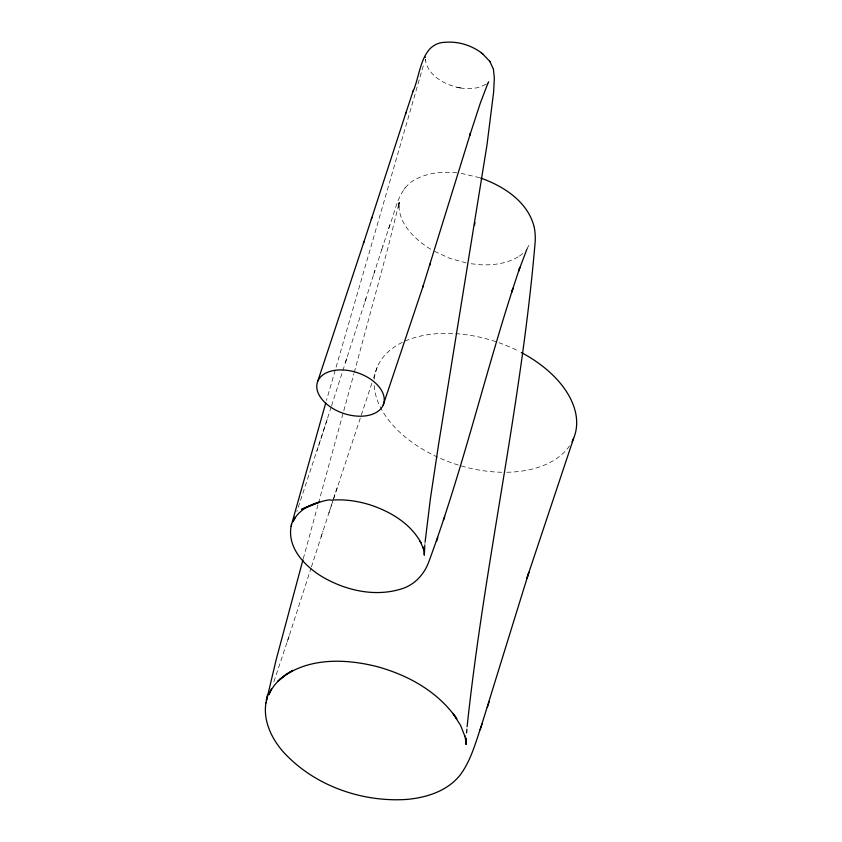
<?xml version="1.0" encoding="UTF-8"?>
<svg xmlns="http://www.w3.org/2000/svg" width="842" height="842" viewBox="0 0 842 842"><rect width="100%" height="100%" fill="white"/><g stroke="black" fill="none" stroke-linecap="round" stroke-linejoin="round"><path stroke-width="0.63" stroke-dasharray="4.21 3.16" d="M424.789 545.711L424.989 543.343M354.272 372.427L388.13 247.127L399.224 202.375L398.95 207.269L398.897 204.943C399.034 224.456 415.022 239.633 431.262 249.611M399.024 203.448L399.087 202.89M423.284 65.781L326.443 400.508M303.278 558.667L318.139 504.316M318.487 503.053L353.924 373.69M331.19 406.939L316.897 451.175M331.59 405.707L374.985 270.429M327.222 419.316L296.847 511.526M287.28 641.741L311.024 568.129M311.424 566.876L323.002 531.06M388.678 228.508C395.656 211.11 397.719 187.313 417.074 178.567C429.388 172.505 443.576 171.442 457.069 172.831M364.807 302.067L366.06 298.205M373.732 274.292L383.036 245.601M345.42 362.607L346.693 358.692M321.086 536.933L333.222 499.716M371.869 383.215L328.896 512.957M381.784 249.442L389.93 224.667M333.621 498.485L338.052 484.971M289.206 635.815L273.366 683.294M373.501 378.311L377.163 367.28M526.945 249.043L528.85 245.285L527.502 248.232M404.013 189.292L405.149 187.724M522.787 253.505L518.904 256.494L519.567 256.01C508.021 263.462 493.833 265.377 480.34 264.767L470.973 263.725M485.718 84.2C477.182 89.557 466.426 89.399 456.89 87.263L461.879 88.2C446.407 85.663 427.81 76.559 425.284 59.456L425.336 60.161L425.284 59.161M461.142 173.336L479.624 177.704M466.121 262.883L449.891 258.399L433.272 250.716M569.539 445.871A104.524 64.497 18.3 0 1 506.421 472.267M501.769 472.257A104.524 64.497 18.3 0 1 374.164 385.078M374.28 379.111A104.524 64.497 18.3 0 1 518.956 351.293M399.192 202.343L398.813 204.385L399.224 202.375"/><path stroke-width="1.26" d="M466.079 741.581L465.952 744.075L466.068 738.223L466.194 744.349L465.531 739.044M424.789 545.711L424.305 555.225L423.884 550.594M425.084 542.164L430.441 498.317L438.661 443.86L486.95 145.224L493.665 91.704L494.338 78.022L493.433 69.37M466.594 732.877L466.9 729.161M467.11 726.699C484.371 563.929 521.703 403.623 535.27 240.496C535.354 235.992 535.112 231.455 534.154 227.035M425.357 57.435L425.41 57.119M265.977 702.617C262.915 720.899 271.808 739.129 283.786 752.464C314.603 785.828 361.839 802.373 406.76 799.426C426.462 797.69 447.26 791.122 460.048 775.166C471.362 760.105 475.888 741.339 482.066 723.857M265.925 702.986L276.123 659.854L302.931 559.909M474.52 225.119L474.951 222.467M291.1 526.439C287.111 548.342 305.604 566.94 322.928 577.17C346.63 590.873 376.237 597.367 402.739 588.484C414.717 584.464 423.768 574.644 428.346 563.066C461.648 473.172 483.55 379.489 512.978 288.301L511.726 292.153L519.84 267.367L518.588 271.208L526.787 249.464M291.122 526.313L291.448 524.766M266.946 697.45L266.356 700.386L267.472 694.871M291.564 524.229L291.343 525.208L325.717 403.034M480.14 729.782L528.913 572.202L527.008 578.065L573.623 438.345M383.247 404.907A34.838 21.503 18.3 0 0 341.252 369.912A34.838 21.503 18.3 0 0 327.001 404.37A34.838 21.503 18.3 0 0 383.247 404.907L422.663 287.48L470.467 133.289L469.847 135.194L480.287 103.219L487.75 83.632M371.29 219.394L406.16 112.154M412.875 91.746C420.737 74.949 420.421 42.668 445.723 42.258C458.364 41.311 471.267 45.279 481.413 52.825M429.82 265.283L430.451 263.314M422.663 287.48L423.305 285.512M436.514 541.395L437.808 537.407M443.408 520.377L444.702 516.399M487.308 707.48L489.234 701.554M363.418 243.454L371.922 217.436M405.539 114.059L413.485 89.852M364.06 241.486L317.76 381.215M294.826 517.177L293.005 521.819L294.942 518.009L294.626 518.588C300.12 509.799 309.73 504.684 319.486 502.064C275.376 520.651 325.665 497.233 331.127 500.169C344.683 499.022 358.397 501.064 371.301 505.263C391.593 512.178 410.854 524.071 420.947 542.732L420.116 541.206L423.116 547.921L422.716 546.816M271.345 688.872L268.83 694.85C273.44 683.883 282.723 675.663 293.153 670.337L286.396 674.274L277.618 681.546L280.533 678.778M487.255 84.421L488.676 81.748M280.186 679.105C307.014 657.297 345.136 658.539 376.963 666.59C407.749 675 437.693 691.25 456.796 718.794L452.891 713.321L460.511 725.257L464.837 736.14L464.668 735.561M480.687 178.062C503.484 186.029 527.618 201.638 533.996 226.351M482.498 53.678L489.707 61.298M481.182 52.657L482.729 53.856M489.981 61.708L493.391 69.191M489.591 61.129L490.097 61.876M422.821 547.111L423.863 550.5M464.837 736.14L465.331 738.118M465.352 738.213L465.826 740.655L465.552 739.097M521.272 352.493A104.524 64.497 18.3 0 1 572.002 441.797"/></g></svg>
